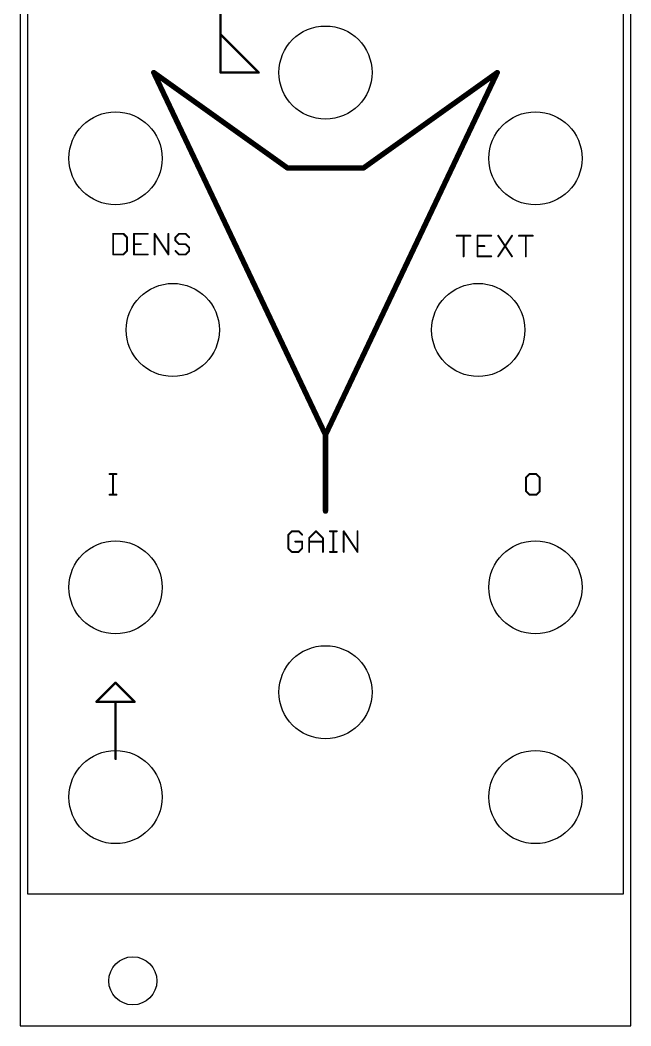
# Model space of a CAD drawing. Extents: x 0 to 41, y 0 to 128.
# Drawn here: x 0 to 40.6, y 0 to 67 of the extents above; entities that cross this region are included whole.
import ezdxf

# ---------------------------------------------------------------- set-up
doc = ezdxf.new("R2010")
doc.units = 0
doc.layers.add('20', color=7, linetype='CONTINUOUS')
doc.layers.add('25', color=253, linetype='CONTINUOUS')

msp = doc.modelspace()

# ---------------------------------------------------------------- linework, layer by layer
at = {"layer": '20'}
for p, q in [((0, 128.5), (0, 0)), ((40.64, 0), (40.64, 128.5)), ((0.5, 119.7), (0.5, 8.8)), ((40.14, 8.8), (40.14, 119.7)), ((0.5, 8.8), (40.14, 8.8)), ((0, 0), (40.64, 0))]:
    msp.add_line(p, q, dxfattribs=at)
for centre, radius in [((20.32, 63.5), 3.1), ((6.35, 57.785), 3.1), ((34.29, 57.785), 3.1), ((10.16, 46.355), 3.1), ((30.48, 46.355), 3.1), ((6.35, 29.21), 3.1), ((34.29, 29.21), 3.1), ((20.32, 22.225), 3.1), ((6.35, 15.24), 3.1), ((34.29, 15.24), 3.1), ((7.5, 3), 1.6)]:
    msp.add_circle(centre, radius, dxfattribs=at)
at = {"layer": '25'}
for points, const_width in [([(13.335, 66.04), (13.335, 67.818)], 0.1524), ([(13.335, 66.04), (13.335, 63.5)], 0.1524), ([(15.875, 63.5), (13.335, 66.04)], 0.1524), ([(8.89, 63.5), (20.32, 39.37)], 0.3556), ([(8.89, 63.5), (17.78, 57.15)], 0.3556), ([(31.75, 63.5), (20.32, 39.37)], 0.3556), ([(22.86, 57.15), (31.75, 63.5)], 0.3556), ([(13.335, 63.5), (15.875, 63.5)], 0.1524), ([(17.78, 57.15), (22.86, 57.15)], 0.3556), ([(6.1911, 52.7577), (6.1911, 51.3835)], 0.127), ([(6.8782, 52.7577), (6.1911, 52.7577)], 0.127), ([(7.1073, 52.5286), (6.8782, 52.7577)], 0.127), ([(7.1073, 51.6125), (7.1073, 52.5286)], 0.127), ([(8.4884, 52.7577), (7.5723, 52.7577)], 0.127), ([(7.5723, 52.7577), (7.5723, 51.3835)], 0.127), ([(8.9535, 51.3835), (8.9535, 52.7577)], 0.127), ([(8.9535, 52.7577), (9.8696, 51.3835)], 0.127), ([(9.8696, 51.3835), (9.8696, 52.7577)], 0.127), ([(10.5637, 52.7577), (10.3347, 52.5286)], 0.127), ([(10.3347, 52.5286), (10.3347, 52.2996)], 0.127), ([(10.3347, 52.2996), (10.5637, 52.0706)], 0.127), ([(11.0218, 52.7577), (10.5637, 52.7577)], 0.127), ([(11.2508, 52.5286), (11.0218, 52.7577)], 0.127), ([(29.0511, 52.6307), (29.9673, 52.6307)], 0.127), ([(29.5092, 51.2565), (29.5092, 52.6307)], 0.127), ([(31.3484, 52.6307), (30.4323, 52.6307)], 0.127), ([(30.4323, 52.6307), (30.4323, 51.2565)], 0.127), ([(31.8135, 52.6307), (32.7296, 51.2565)], 0.127), ([(32.7296, 52.6307), (31.8135, 51.2565)], 0.127), ([(33.1947, 52.6307), (34.1108, 52.6307)], 0.127), ([(33.6527, 51.2565), (33.6527, 52.6307)], 0.127), ([(6.8782, 51.3835), (7.1073, 51.6125)], 0.127), ([(7.5723, 52.0706), (8.0304, 52.0706)], 0.127), ([(10.5637, 51.3835), (10.3347, 51.6125)], 0.127), ([(10.5637, 52.0706), (11.0218, 52.0706)], 0.127), ([(11.0218, 52.0706), (11.2508, 51.8416)], 0.127), ([(11.2508, 51.6125), (11.0218, 51.3835)], 0.127), ([(11.2508, 51.8416), (11.2508, 51.6125)], 0.127), ([(30.4323, 51.9436), (30.8904, 51.9436)], 0.127), ([(6.1911, 51.3835), (6.8782, 51.3835)], 0.127), ([(7.5723, 51.3835), (8.4884, 51.3835)], 0.127), ([(11.0218, 51.3835), (10.5637, 51.3835)], 0.127), ([(30.4323, 51.2565), (31.3484, 51.2565)], 0.127), ([(20.32, 39.37), (20.32, 34.29)], 0.3556), ([(5.9531, 36.7557), (6.4112, 36.7557)], 0.127), ([(6.1821, 35.3815), (6.1821, 36.7557)], 0.127), ([(33.8919, 36.7557), (33.6629, 36.5266)], 0.127), ([(33.6629, 36.5266), (33.6629, 35.6105)], 0.127), ([(34.35, 36.7557), (33.8919, 36.7557)], 0.127), ([(34.579, 36.5266), (34.35, 36.7557)], 0.127), ([(34.579, 35.6105), (34.579, 36.5266)], 0.127), ([(33.6629, 35.6105), (33.8919, 35.3815)], 0.127), ([(34.35, 35.3815), (34.579, 35.6105)], 0.127), ([(5.9531, 35.3815), (6.4112, 35.3815)], 0.127), ([(33.8919, 35.3815), (34.35, 35.3815)], 0.127), ([(18.0804, 32.9457), (17.8513, 32.7166)], 0.127), ([(18.5384, 32.9457), (18.0804, 32.9457)], 0.127), ([(18.7675, 32.7166), (18.5384, 32.9457)], 0.127), ([(19.2325, 32.4876), (19.6906, 32.9457)], 0.127), ([(19.6906, 32.9457), (20.1486, 32.4876)], 0.127), ([(20.6137, 32.9457), (21.0718, 32.9457)], 0.127), ([(20.8427, 31.5715), (20.8427, 32.9457)], 0.127), ([(21.5345, 31.5715), (21.5345, 32.9457)], 0.127), ([(21.5345, 32.9457), (22.4506, 31.5715)], 0.127), ([(22.4506, 31.5715), (22.4506, 32.9457)], 0.127), ([(17.8513, 32.7166), (17.8513, 31.8005)], 0.127), ([(18.7675, 32.2586), (18.3094, 32.2586)], 0.127), ([(18.7675, 31.8005), (18.7675, 32.2586)], 0.127), ([(19.2325, 31.5715), (19.2325, 32.4876)], 0.127), ([(19.2325, 32.2586), (20.1486, 32.2586)], 0.127), ([(20.1486, 32.4876), (20.1486, 31.5715)], 0.127), ([(17.8513, 31.8005), (18.0804, 31.5715)], 0.127), ([(18.0804, 31.5715), (18.5384, 31.5715)], 0.127), ([(18.5384, 31.5715), (18.7675, 31.8005)], 0.127), ([(20.6137, 31.5715), (21.0718, 31.5715)], 0.127), ([(5.08, 21.59), (6.35, 22.86)], 0.1524), ([(6.35, 22.86), (7.62, 21.59)], 0.1524), ([(6.35, 21.59), (5.08, 21.59)], 0.1524), ([(6.35, 17.78), (6.35, 21.59)], 0.1524), ([(7.62, 21.59), (6.35, 21.59)], 0.1524)]:
    msp.add_lwpolyline(points, dxfattribs=dict(at, const_width=const_width))
for points, const_width in [([(13.3731, 66.04, 1), (13.2969, 66.04)], 0.0762), ([(13.2969, 66.04, 1), (13.3731, 66.04)], 0.0762), ([(13.3619, 66.0669, 1), (13.3081, 66.0131)], 0.0762), ([(8.9703, 63.5381, 1), (8.8097, 63.4619)], 0.1778), ([(8.9417, 63.5723, 1), (8.8383, 63.4277)], 0.1778), ([(31.8303, 63.4619, 1), (31.6697, 63.5381)], 0.1778), ([(31.8017, 63.4277, 1), (31.6983, 63.5723)], 0.1778), ([(13.335, 63.5381, 1), (13.335, 63.4619)], 0.0762), ([(13.2969, 63.5, 1), (13.3731, 63.5)], 0.0762), ([(15.8481, 63.4731, 1), (15.9019, 63.5269)], 0.0762), ([(15.875, 63.4619, 1), (15.875, 63.5381)], 0.0762), ([(17.78, 57.2389, 1), (17.78, 57.0611)], 0.1778), ([(17.7283, 57.0777, 1), (17.8317, 57.2223)], 0.1778), ([(22.8083, 57.2223, 1), (22.9117, 57.0777)], 0.1778), ([(22.86, 57.0611, 1), (22.86, 57.2389)], 0.1778), ([(6.1911, 52.7894, 1), (6.1911, 52.7259)], 0.0635), ([(6.2229, 52.7577, 1), (6.1594, 52.7577)], 0.0635), ([(6.9007, 52.7801, 1), (6.8558, 52.7352)], 0.0635), ([(6.8782, 52.7259, 1), (6.8782, 52.7894)], 0.0635), ([(7.139, 52.5286, 1), (7.0755, 52.5286)], 0.0635), ([(7.0848, 52.5062, 1), (7.1297, 52.5511)], 0.0635), ([(7.5723, 52.7894, 1), (7.5723, 52.7259)], 0.0635), ([(7.6041, 52.7577, 1), (7.5406, 52.7577)], 0.0635), ([(8.4884, 52.7259, 1), (8.4884, 52.7894)], 0.0635), ([(8.9852, 52.7577, 1), (8.9217, 52.7577)], 0.0635), ([(8.9799, 52.7753, 1), (8.9271, 52.7401)], 0.0635), ([(9.9014, 52.7577, 1), (9.8379, 52.7577)], 0.0635), ([(10.3664, 52.5286, 1), (10.3029, 52.5286)], 0.0635), ([(10.3029, 52.2996, 1), (10.3664, 52.2996)], 0.0635), ([(10.3122, 52.5511, 1), (10.3571, 52.5062)], 0.0635), ([(10.3571, 52.3221, 1), (10.3122, 52.2772)], 0.0635), ([(10.5637, 52.7894, 1), (10.5637, 52.7259)], 0.0635), ([(10.5862, 52.7352, 1), (10.5413, 52.7801)], 0.0635), ([(11.0442, 52.7801, 1), (10.9993, 52.7352)], 0.0635), ([(11.0218, 52.7259, 1), (11.0218, 52.7894)], 0.0635), ([(11.2283, 52.5062, 1), (11.2732, 52.5511)], 0.0635), ([(29.0511, 52.6624, 1), (29.0511, 52.5989)], 0.0635), ([(29.5409, 52.6307, 1), (29.4774, 52.6307)], 0.0635), ([(29.9673, 52.5989, 1), (29.9673, 52.6624)], 0.0635), ([(30.4323, 52.6624, 1), (30.4323, 52.5989)], 0.0635), ([(30.4641, 52.6307, 1), (30.4006, 52.6307)], 0.0635), ([(31.3484, 52.5989, 1), (31.3484, 52.6624)], 0.0635), ([(31.8399, 52.6483, 1), (31.7871, 52.6131)], 0.0635), ([(32.756, 52.6131, 1), (32.7032, 52.6483)], 0.0635), ([(33.1947, 52.6624, 1), (33.1947, 52.5989)], 0.0635), ([(33.6845, 52.6307, 1), (33.621, 52.6307)], 0.0635), ([(34.1108, 52.5989, 1), (34.1108, 52.6624)], 0.0635), ([(7.0755, 51.6125, 1), (7.139, 51.6125)], 0.0635), ([(7.1297, 51.5901, 1), (7.0848, 51.635)], 0.0635), ([(7.5723, 52.1023, 1), (7.5723, 52.0388)], 0.0635), ([(8.0304, 52.0388, 1), (8.0304, 52.1023)], 0.0635), ([(10.3571, 51.635, 1), (10.3122, 51.5901)], 0.0635), ([(10.5637, 52.1023, 1), (10.5637, 52.0388)], 0.0635), ([(10.5413, 52.0481, 1), (10.5862, 52.093)], 0.0635), ([(11.0442, 52.093, 1), (10.9993, 52.0481)], 0.0635), ([(11.0218, 52.0388, 1), (11.0218, 52.1023)], 0.0635), ([(11.2825, 51.8416, 1), (11.219, 51.8416)], 0.0635), ([(11.219, 51.6125, 1), (11.2825, 51.6125)], 0.0635), ([(11.2283, 51.8191, 1), (11.2732, 51.864)], 0.0635), ([(11.2732, 51.5901, 1), (11.2283, 51.635)], 0.0635), ([(30.4323, 51.9753, 1), (30.4323, 51.9118)], 0.0635), ([(30.8904, 51.9118, 1), (30.8904, 51.9753)], 0.0635), ([(6.1911, 51.4153, 1), (6.1911, 51.3518)], 0.0635), ([(6.1594, 51.3835, 1), (6.2229, 51.3835)], 0.0635), ([(6.8558, 51.406, 1), (6.9007, 51.361)], 0.0635), ([(6.8782, 51.3518, 1), (6.8782, 51.4153)], 0.0635), ([(7.5723, 51.4153, 1), (7.5723, 51.3518)], 0.0635), ([(7.5406, 51.3835, 1), (7.6041, 51.3835)], 0.0635), ([(8.4884, 51.3518, 1), (8.4884, 51.4153)], 0.0635), ([(8.9217, 51.3835, 1), (8.9852, 51.3835)], 0.0635), ([(9.8379, 51.3835, 1), (9.9014, 51.3835)], 0.0635), ([(9.8432, 51.3659, 1), (9.896, 51.4011)], 0.0635), ([(10.5637, 51.4153, 1), (10.5637, 51.3518)], 0.0635), ([(10.5413, 51.361, 1), (10.5862, 51.406)], 0.0635), ([(10.9993, 51.406, 1), (11.0442, 51.361)], 0.0635), ([(11.0218, 51.3518, 1), (11.0218, 51.4153)], 0.0635), ([(29.4774, 51.2565, 1), (29.5409, 51.2565)], 0.0635), ([(30.4323, 51.2883, 1), (30.4323, 51.2248)], 0.0635), ([(30.4006, 51.2565, 1), (30.4641, 51.2565)], 0.0635), ([(31.3484, 51.2248, 1), (31.3484, 51.2883)], 0.0635), ([(31.7871, 51.2741, 1), (31.8399, 51.2389)], 0.0635), ([(32.7032, 51.2389, 1), (32.756, 51.2741)], 0.0635), ([(33.621, 51.2565, 1), (33.6845, 51.2565)], 0.0635), ([(20.4089, 39.37, 1), (20.2311, 39.37)], 0.1778), ([(20.2397, 39.4081, 1), (20.4003, 39.3319)], 0.1778), ([(20.2397, 39.3319, 1), (20.4003, 39.4081)], 0.1778), ([(5.9531, 36.7874, 1), (5.9531, 36.7239)], 0.0635), ([(6.2139, 36.7557, 1), (6.1504, 36.7557)], 0.0635), ([(6.4112, 36.7239, 1), (6.4112, 36.7874)], 0.0635), ([(33.6947, 36.5266, 1), (33.6312, 36.5266)], 0.0635), ([(33.6405, 36.5491, 1), (33.6854, 36.5042)], 0.0635), ([(33.8919, 36.7874, 1), (33.8919, 36.7239)], 0.0635), ([(33.9144, 36.7332, 1), (33.8695, 36.7781)], 0.0635), ([(34.3724, 36.7781, 1), (34.3275, 36.7332)], 0.0635), ([(34.35, 36.7239, 1), (34.35, 36.7874)], 0.0635), ([(34.6108, 36.5266, 1), (34.5473, 36.5266)], 0.0635), ([(34.5566, 36.5042, 1), (34.6015, 36.5491)], 0.0635), ([(33.6312, 35.6105, 1), (33.6947, 35.6105)], 0.0635), ([(33.6854, 35.633, 1), (33.6405, 35.5881)], 0.0635), ([(34.5473, 35.6105, 1), (34.6108, 35.6105)], 0.0635), ([(34.6015, 35.5881, 1), (34.5566, 35.633)], 0.0635), ([(5.9531, 35.4133, 1), (5.9531, 35.3498)], 0.0635), ([(6.1504, 35.3815, 1), (6.2139, 35.3815)], 0.0635), ([(6.4112, 35.3498, 1), (6.4112, 35.4133)], 0.0635), ([(33.8919, 35.4133, 1), (33.8919, 35.3498)], 0.0635), ([(33.8695, 35.359, 1), (33.9144, 35.404)], 0.0635), ([(34.3275, 35.404, 1), (34.3724, 35.359)], 0.0635), ([(34.35, 35.3498, 1), (34.35, 35.4133)], 0.0635), ([(20.2311, 34.29, 1), (20.4089, 34.29)], 0.1778), ([(18.0804, 32.9774, 1), (18.0804, 32.9139)], 0.0635), ([(18.1028, 32.9232, 1), (18.0579, 32.9681)], 0.0635), ([(18.5609, 32.9681, 1), (18.516, 32.9232)], 0.0635), ([(18.5384, 32.9139, 1), (18.5384, 32.9774)], 0.0635), ([(19.713, 32.9681, 1), (19.6681, 32.9232)], 0.0635), ([(19.713, 32.9232, 1), (19.6681, 32.9681)], 0.0635), ([(20.6137, 32.9774, 1), (20.6137, 32.9139)], 0.0635), ([(20.8745, 32.9457, 1), (20.811, 32.9457)], 0.0635), ([(21.0718, 32.9139, 1), (21.0718, 32.9774)], 0.0635), ([(21.5662, 32.9457, 1), (21.5027, 32.9457)], 0.0635), ([(21.5609, 32.9633, 1), (21.5081, 32.9281)], 0.0635), ([(22.4823, 32.9457, 1), (22.4188, 32.9457)], 0.0635), ([(17.8831, 32.7166, 1), (17.8196, 32.7166)], 0.0635), ([(17.8289, 32.7391, 1), (17.8738, 32.6942)], 0.0635), ([(18.3094, 32.2903, 1), (18.3094, 32.2268)], 0.0635), ([(18.7992, 32.2586, 1), (18.7357, 32.2586)], 0.0635), ([(18.745, 32.6942, 1), (18.7899, 32.7391)], 0.0635), ([(18.7675, 32.2268, 1), (18.7675, 32.2903)], 0.0635), ([(19.2325, 32.2903, 1), (19.2325, 32.2268)], 0.0635), ([(19.2643, 32.4876, 1), (19.2008, 32.4876)], 0.0635), ([(19.2101, 32.5101, 1), (19.255, 32.4652)], 0.0635), ([(20.1804, 32.4876, 1), (20.1169, 32.4876)], 0.0635), ([(20.1262, 32.4652, 1), (20.1711, 32.5101)], 0.0635), ([(20.1486, 32.2268, 1), (20.1486, 32.2903)], 0.0635), ([(17.8738, 31.823, 1), (17.8289, 31.7781)], 0.0635), ([(17.8196, 31.8005, 1), (17.8831, 31.8005)], 0.0635), ([(18.0804, 31.6032, 1), (18.0804, 31.5398)], 0.0635), ([(18.0579, 31.549, 1), (18.1028, 31.594)], 0.0635), ([(18.516, 31.594, 1), (18.5609, 31.549)], 0.0635), ([(18.5384, 31.5398, 1), (18.5384, 31.6032)], 0.0635), ([(18.7357, 31.8005, 1), (18.7992, 31.8005)], 0.0635), ([(18.7899, 31.7781, 1), (18.745, 31.823)], 0.0635), ([(19.2008, 31.5715, 1), (19.2643, 31.5715)], 0.0635), ([(20.1169, 31.5715, 1), (20.1804, 31.5715)], 0.0635), ([(20.6137, 31.6032, 1), (20.6137, 31.5398)], 0.0635), ([(20.811, 31.5715, 1), (20.8745, 31.5715)], 0.0635), ([(21.0718, 31.5398, 1), (21.0718, 31.6032)], 0.0635), ([(21.5027, 31.5715, 1), (21.5662, 31.5715)], 0.0635), ([(22.4188, 31.5715, 1), (22.4823, 31.5715)], 0.0635), ([(22.4242, 31.5539, 1), (22.477, 31.5891)], 0.0635), ([(6.3769, 22.8869, 1), (6.3231, 22.8331)], 0.0762), ([(6.3769, 22.8331, 1), (6.3231, 22.8869)], 0.0762), ([(5.08, 21.6281, 1), (5.08, 21.5519)], 0.0762), ([(5.0531, 21.6169, 1), (5.1069, 21.5631)], 0.0762), ([(6.3881, 21.59, 1), (6.3119, 21.59)], 0.0762), ([(6.35, 21.6281, 1), (6.35, 21.5519)], 0.0762), ([(6.35, 21.5519, 1), (6.35, 21.6281)], 0.0762), ([(7.5931, 21.5631, 1), (7.6469, 21.6169)], 0.0762), ([(7.62, 21.5519, 1), (7.62, 21.6281)], 0.0762), ([(6.3119, 17.78, 1), (6.3881, 17.78)], 0.0762)]:
    msp.add_lwpolyline(points, format="xyb", dxfattribs=dict(at, const_width=const_width))

doc.saveas('drawing.dxf')
